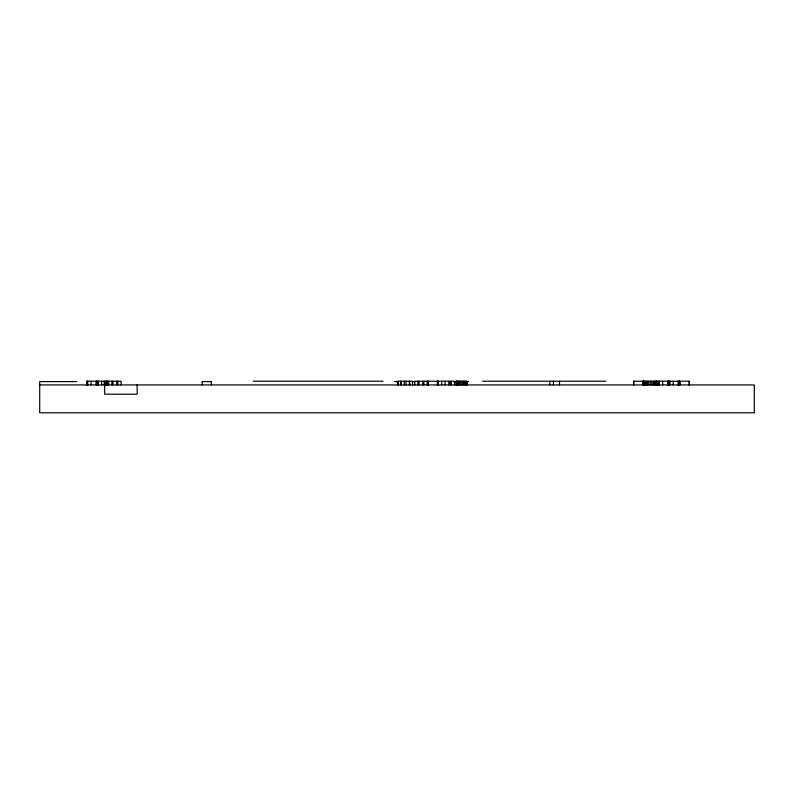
<?xml version="1.0" encoding="UTF-8"?>
<svg xmlns="http://www.w3.org/2000/svg" width="794" height="794" viewBox="0 0 794 794"><rect width="100%" height="100%" fill="white"/><g stroke="black" fill="none" stroke-linecap="round" stroke-linejoin="round"><path stroke-width="1.19" d="M253.147 381.219L383.075 381.219M456.044 381.219L466.981 381.219L466.981 384.931M482.583 381.219L605.812 381.219M76.82 381.596L39.7 381.596L39.7 412.781L754.3 412.781L754.3 384.931L39.7 384.931M394.459 381.596L397.288 381.596M412.811 381.596L415.202 381.596M449.444 381.596L451.27 381.596M453.672 381.596L456.619 381.596M467.438 381.596L468.708 381.596M689.371 384.931L689.371 381.219L633.622 381.219L633.622 384.931M689.113 381.219L689.113 384.931M679.892 381.219L679.892 384.931M679.793 381.219L679.793 384.931M679.168 381.219L679.168 384.931M678.91 381.219L678.91 384.931M678.175 381.219L678.175 384.931M673.243 381.219L673.243 384.931M669.868 381.219L669.868 384.931M669.531 381.219L669.531 384.931M668.598 381.219L668.598 384.931M668.399 381.219L668.399 384.931M668.33 381.219L668.33 384.931M667.605 381.219L667.605 384.931M662.672 381.219L662.672 384.931M659.348 381.219L659.288 384.931M658.951 381.219L658.951 384.931M657.164 381.219L657.164 384.931M657.045 381.219L657.045 384.931M656.698 381.219L656.698 384.931M656.132 381.219L656.132 384.931M655.358 381.219L655.358 384.931M654.375 381.219L654.375 384.931M653.194 381.219L653.194 384.931M651.814 381.219L651.814 384.931M650.266 381.219L650.266 384.931M648.738 381.219L648.738 384.931M647.378 381.219L647.378 384.931M646.197 381.219L646.197 384.931M645.204 381.219L645.204 384.931M644.41 381.219L644.41 384.931M643.835 381.219L643.835 384.931M643.477 381.219L643.477 384.931M643.358 381.219L643.358 384.931M642.942 381.219L642.942 384.931M633.731 381.219L633.731 384.931M559.482 381.219L559.482 384.931M553.458 381.219L553.458 384.931M549.875 381.219L549.875 384.931M466.822 381.219L466.822 384.931M465.82 381.219L465.82 384.931M464.768 381.219L464.768 384.931M463.636 381.219L463.636 384.931M462.436 381.219L462.436 384.931M461.016 381.219L461.016 384.931M459.756 381.219L459.756 384.931M458.664 381.219L458.664 384.931M457.751 381.219L457.751 384.931M457.016 381.219L457.016 384.931M456.481 381.219L456.481 384.931M456.143 381.219L456.044 384.931M454.505 384.931L454.505 381.219L450.793 381.219L450.793 384.931M451.111 381.219L451.111 384.931M450 384.931L450 381.219L437.901 381.219L437.901 384.931M448.818 381.219L448.818 384.931M445.067 381.219L445.067 384.931M441.692 381.219L441.692 384.931M438.357 381.219L438.357 384.931M437.603 384.931L437.603 381.219L414.746 381.219L414.746 384.931M437.345 381.219L437.345 384.931M428.125 381.219L428.125 384.931M428.016 381.219L428.016 384.931M427.152 381.219L427.152 384.931M423.867 381.219L423.867 384.931M422.755 381.219L422.755 384.931M418.984 381.219L418.984 384.931M417.892 381.219L417.892 384.931M412.533 384.931L412.533 381.219L397.814 381.219L397.814 384.931M409.783 381.219L409.783 384.931M409.347 381.219L409.347 384.931M406.071 381.219L406.071 384.931M404.315 381.219L404.315 384.931M401.208 381.219L401.208 384.931M400.772 381.219L400.772 384.931M398.112 381.219L398.112 384.931M211.393 384.931L211.393 381.596L202.113 381.596L202.113 384.931M137.144 384.931L137.144 394.211L104.659 394.211L104.659 384.931M121.115 384.931L121.115 381.219L86.606 381.219L86.606 384.931M117.83 381.219L117.83 384.931M116.708 381.219L116.708 384.931M112.937 381.219L112.937 384.931M111.855 381.219L111.855 384.931M108.709 381.219L108.709 384.931M107.835 381.219L107.944 384.931M107.498 381.219L107.498 384.931M106.952 381.219L106.952 384.931M106.207 381.219L106.207 384.931M105.294 381.219L105.294 384.931M104.213 381.219L104.213 384.931M101.632 381.219L101.632 384.931M98.258 381.219L98.258 384.931M97.89 381.219L97.89 384.931M96.977 381.219L96.977 384.931M96.719 381.219L96.719 384.931M95.985 381.219L95.985 384.931M91.052 381.219L91.052 384.931M87.677 381.219L87.677 384.931M87.34 381.219L87.34 384.931"/></g></svg>
